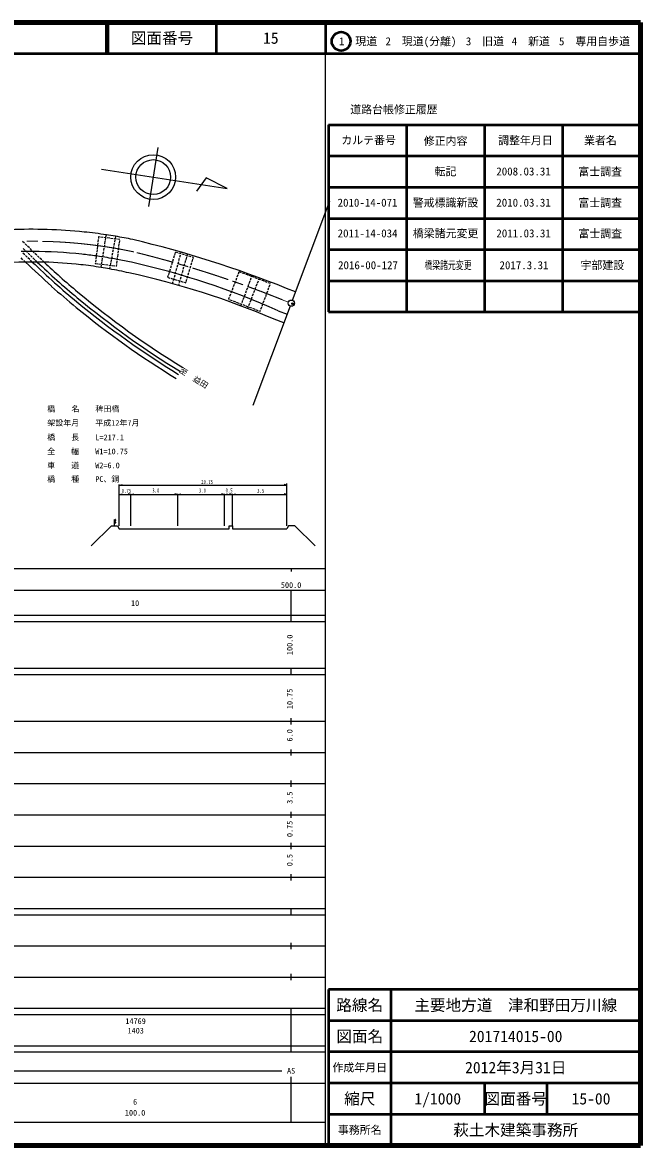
# Model space of a CAD drawing. Units: millimetres, scale not verified. Extents: x 40000 to 680000, y 20000 to 380000.
# Drawn here: x 481894 to 680000, y 20000 to 380000 of the extents above; entities that cross this region are included whole.
import ezdxf
from ezdxf.enums import TextEntityAlignment as Align

# ---------------------------------------------------------------- set-up
doc = ezdxf.new("R2010")
doc.units = ezdxf.units.MM
doc.header["$LTSCALE"] = 1000
doc.header["$PDMODE"] = 32
doc.header["$PDSIZE"] = 500
doc.linetypes.add('CHAIN', pattern=[18.5, 12, -1.5, 3.5, -1.5])
for name, color, linetype, lineweight in [('M-BGD', 7, 'Continuous', 25), ('M-BMK', 2, 'CHAIN', 13), ('M-BMK-SRVR', 3, 'Continuous', 25), ('M-TTL', 2, 'Continuous', 140), ('M-TTL-BAND', 7, 'Continuous', 25), ('M-TTL-FRAM', 2, 'Continuous', 50), ('M-TTL-LINE', 7, 'Continuous', 50)]:
    doc.layers.add(name, color=color, linetype=linetype, lineweight=lineweight)
for name, color, linetype in [('M-OTRS', 6, 'Continuous'), ('M-STR-STR1', 1, 'Continuous'), ('M-TTL-TXT', 7, 'Continuous')]:
    doc.layers.add(name, color=color, linetype=linetype)
doc.styles.add('ＭＳ ゴシック', font='')
doc.styles.get('ＭＳ ゴシック').set_extended_font_data('MS Gothic')

msp = doc.modelspace()

# ---------------------------------------------------------------- linework, layer by layer
at = {"layer": 'M-BGD'}
for p, q in [((568444, 290954), (580423, 322773)), ((482503, 309220), (481923, 309771)), ((506204, 310457), (506103, 309663)), ((506308, 311267), (506242, 310754)), ((506588, 311232), (506308, 311267)), ((507680, 311092), (506886, 311194)), ((508771, 310953), (507977, 311054)), ((508319, 309062), (508445, 309852)), ((508493, 310148), (508619, 310938)), ((508667, 311234), (508777, 311922)), ((509862, 310813), (509068, 310915)), ((510953, 310674), (510159, 310775)), ((512044, 310534), (511250, 310636)), ((511508, 310374), (511366, 309587)), ((511704, 311457), (511562, 310669)), ((513117, 310397), (512342, 310496)), ((512975, 309288), (513077, 310081)), ((513115, 310379), (513117, 310397)), ((482641, 305489), (482063, 306042)), ((482662, 306996), (482083, 307548)), ((483301, 308462), (482721, 309013)), ((483458, 306237), (482879, 306789)), ((484098, 307705), (483518, 308256)), ((484254, 305478), (483675, 306030)), ((484896, 306947), (484316, 307498)), ((485693, 306189), (485113, 306740)), ((505646, 306092), (505545, 305299)), ((505786, 307183), (505684, 306390)), ((505925, 308274), (505824, 307481)), ((506065, 309366), (505963, 308572)), ((507796, 305803), (507923, 306593)), ((507970, 306889), (508097, 307679)), ((508144, 307976), (508271, 308765)), ((510725, 306044), (510583, 305257)), ((510921, 307127), (510779, 306340)), ((511117, 308209), (510974, 307422)), ((511313, 309292), (511170, 308505)), ((512557, 306014), (512658, 306808)), ((512696, 307105), (512798, 307899)), ((512836, 308197), (512937, 308990)), ((530826, 306225), (530593, 305459)), ((531741, 306161), (530976, 306394)), ((532794, 305840), (532028, 306074)), ((532652, 305788), (532807, 306347)), ((482065, 303952), (481487, 304506)), ((482859, 303191), (482281, 303745)), ((483436, 304729), (482858, 305282)), ((484232, 303969), (483653, 304522)), ((485027, 303210), (484448, 303762)), ((485050, 304719), (484471, 305271)), ((485846, 303960), (485267, 304512)), ((486490, 305432), (485910, 305983)), ((486642, 303201), (486063, 303753)), ((487288, 304674), (486708, 305225)), ((488085, 303916), (487505, 304467)), ((488883, 303159), (488303, 303710)), ((505228, 302819), (505223, 302782)), ((505223, 302782), (506017, 302681)), ((505367, 303910), (505266, 303116)), ((505507, 305001), (505406, 304208)), ((506314, 302643), (507108, 302542)), ((507273, 302545), (507400, 303335)), ((507406, 302503), (508199, 302402)), ((507448, 303631), (507574, 304421)), ((507622, 304717), (507748, 305507)), ((510138, 302797), (509996, 302010)), ((510334, 303880), (510192, 303092)), ((510530, 304962), (510387, 304175)), ((512032, 301912), (512100, 302443)), ((512138, 302741), (512240, 303535)), ((512278, 303832), (512379, 304626)), ((512417, 304923), (512519, 305717)), ((529864, 303068), (529631, 302303)), ((530185, 304120), (529951, 303355)), ((530505, 305172), (530272, 304407)), ((531771, 302608), (531984, 303379)), ((532065, 303668), (532278, 304439)), ((532358, 304728), (532572, 305499)), ((533846, 305520), (533081, 305753)), ((533854, 302608), (533635, 301839)), ((534156, 303666), (533937, 302896)), ((534898, 305199), (534133, 305432)), ((534458, 304724), (534238, 303954)), ((534759, 305782), (534540, 305012)), ((535950, 304878), (535185, 305111)), ((535998, 302260), (536232, 303025)), ((536725, 304642), (536237, 304791)), ((536319, 303312), (536552, 304077)), ((536640, 304364), (536725, 304642)), ((507099, 301459), (507226, 302249)), ((508497, 302364), (509290, 302263)), ((509588, 302224), (510381, 302123)), ((509943, 301715), (509813, 300996)), ((510679, 302085), (511472, 301984)), ((511770, 301946), (512032, 301912)), ((528581, 298859), (528412, 298304)), ((528902, 299911), (528668, 299146)), ((529222, 300964), (528989, 300198)), ((529543, 302016), (529310, 301251)), ((530595, 298368), (530809, 299139)), ((530889, 299428), (531103, 300199)), ((531183, 300488), (531397, 301259)), ((531477, 301548), (531691, 302319)), ((532950, 299434), (532731, 298665)), ((533251, 300492), (533032, 299723)), ((533553, 301550), (533334, 300781)), ((534715, 298051), (534949, 298816)), ((535036, 299103), (535269, 299869)), ((535357, 300156), (535590, 300921)), ((535678, 301208), (535911, 301973)), ((550906, 299078), (550624, 298329)), ((551293, 300107), (551011, 299358)), ((552131, 299791), (551383, 300073)), ((553161, 299404), (552412, 299686)), ((554190, 299016), (553441, 299298)), ((555219, 298628), (554471, 298910)), ((555355, 298439), (555552, 298969)), ((528412, 298304), (529177, 298070)), ((529464, 297983), (530229, 297750)), ((530007, 296248), (530221, 297019)), ((530301, 297308), (530515, 298079)), ((530516, 297662), (531281, 297429)), ((531568, 297341), (532333, 297108)), ((532045, 296261), (531891, 295719)), ((532347, 297319), (532127, 296549)), ((532648, 298377), (532429, 297607)), ((532620, 297021), (533386, 296787)), ((533673, 296700), (534250, 296524)), ((534250, 296524), (534307, 296712)), ((534395, 296999), (534628, 297764)), ((549742, 295990), (549460, 295241)), ((550130, 297019), (549848, 296270)), ((550518, 298048), (550236, 297300)), ((554206, 295345), (554484, 296095)), ((554589, 296377), (554867, 297127)), ((554972, 297408), (555250, 298158)), ((556249, 298240), (555500, 298522)), ((557278, 297852), (556529, 298134)), ((557010, 296091), (556725, 295343)), ((557402, 297119), (557117, 296371)), ((557794, 298147), (557509, 297399)), ((558307, 297465), (557559, 297747)), ((559337, 297077), (558588, 297359)), ((560366, 296689), (559618, 296971)), ((561396, 296301), (560647, 296583)), ((561012, 295274), (561294, 296022)), ((548191, 291872), (547962, 291265)), ((548579, 292901), (548297, 292153)), ((548967, 293931), (548685, 293182)), ((549354, 294960), (549072, 294211)), ((552673, 291221), (552952, 291971)), ((553056, 292252), (553335, 293002)), ((553439, 293283), (553718, 294033)), ((553823, 294314), (554101, 295064)), ((555443, 291980), (555158, 291232)), ((555835, 293007), (555550, 292260)), ((556226, 294035), (555941, 293288)), ((556618, 295063), (556333, 294316)), ((559461, 291156), (559743, 291905)), ((559849, 292186), (560131, 292934)), ((560236, 293215), (560518, 293964)), ((560624, 294244), (560906, 294993)), ((569456, 293644), (566553, 294764)), ((547962, 291265), (548103, 291211)), ((548384, 291106), (549133, 290824)), ((549414, 290718), (550162, 290436)), ((550443, 290330), (551192, 290048)), ((551472, 289942), (552221, 289660)), ((551907, 289159), (552186, 289909)), ((552290, 290190), (552569, 290940)), ((552502, 289554), (553250, 289272)), ((553531, 289167), (554280, 288885)), ((554267, 288896), (554059, 288349)), ((554659, 289924), (554374, 289176)), ((554560, 288779), (555309, 288497)), ((555051, 290952), (554766, 290204)), ((555590, 288391), (556338, 288109)), ((567739, 289082), (555760, 257262)), ((556619, 288003), (557368, 287721)), ((558297, 288068), (558580, 288817)), ((558685, 289098), (558967, 289846)), ((559073, 290127), (559355, 290876)), ((557649, 287616), (558068, 287458)), ((558068, 287458), (558192, 287787)), ((565713, 283701), (562560, 284942)), ((563840, 287558), (566752, 286461)), ((512891, 231685), (513841, 231935)), ((512891, 218685), (512891, 231935)), ((512891, 231685), (516681, 231685)), ((516681, 231685), (531681, 231685)), ((531681, 231685), (546681, 231685)), ((546681, 231685), (549181, 231685)), ((549181, 231685), (566681, 231685)), ((566681, 231685), (565731, 231935)), ((566681, 218685), (566681, 232185)), ((512891, 228685), (513841, 228935)), ((512891, 228685), (516681, 228685)), ((516681, 228685), (515731, 228935)), ((516681, 228685), (517631, 228935)), ((516681, 218685), (516681, 228935)), ((516681, 228685), (531681, 228685)), ((531681, 228685), (530731, 228935)), ((531681, 228685), (532631, 228935)), ((531681, 218685), (531681, 228935)), ((531681, 228685), (546681, 228685)), ((546681, 228685), (545731, 228935)), ((546681, 228685), (547631, 228935)), ((546681, 218685), (546681, 228935)), ((546681, 228685), (549181, 228685)), ((549181, 228685), (548231, 228935)), ((549181, 228685), (550131, 228935)), ((549181, 218685), (549181, 228935)), ((549181, 228685), (566681, 228685)), ((566681, 228685), (565731, 228935)), ((511390, 218685), (511390, 220685)), ((511515, 220685), (511640, 220685)), ((511765, 220560), (511765, 220360)), ((511765, 219860), (511765, 219660)), ((503890, 212185), (510390, 218685)), ((510390, 218685), (512390, 218685)), ((511515, 219535), (511640, 219535)), ((512390, 218685), (512890, 217685)), ((512890, 217685), (516681, 217685)), ((516681, 217685), (531681, 217685)), ((531681, 217685), (546681, 217685)), ((546681, 217685), (548181, 217685)), ((548181, 217685), (548181, 218685)), ((548181, 218685), (549181, 218685)), ((549181, 218685), (549181, 217685)), ((549181, 217685), (566681, 217685)), ((567181, 218685), (566681, 217685)), ((569181, 218685), (567181, 218685)), ((575681, 212185), (569181, 218685))]:
    msp.add_line(p, q, dxfattribs=at)
for centre, radius, start, end in [((484974, 152821), 160872, 84.05232, 92.50003), ((484974, 152821), 160872, 81.49104, 84.05234), ((484974, 152821), 160872, 80.43559, 81.49104), ((484974, 152821), 160872, 78.43218, 80.43559), ((437072, -27504), 347307, 68.11077, 76.65539), ((484705, 155850), 150740, 90.62559, 91.22282), ((484705, 155850), 150740, 89.7994, 90.62559), ((484705, 155850), 150740, 83.83039, 89.7994), ((485128, 164470), 138740, 90.93716, 98.09937), ((1106784, 964440), 909139, 226.66348, 227.3805), ((485128, 164470), 138740, 90.04178, 90.93716), ((1106784, 964440), 907639, 226.76222, 227.3805), ((485128, 164470), 138740, 89.37455, 90.04178), ((1106784, 964440), 906539, 226.83697, 227.37976), ((485128, 164470), 138740, 88.44917, 89.37455), ((1106784, 964440), 905039, 226.94226, 227.37875), ((485128, 164470), 138740, 83.61577, 88.44917), ((484705, 155850), 150740, 82.06077, 83.83041), ((484705, 155850), 150740, 81.24815, 82.06077), ((484705, 155850), 150740, 80.17599, 81.24815), ((484705, 155850), 150740, 79.44993, 80.17599), ((484705, 155850), 150740, 77.70704, 79.44993), ((462672, 60834), 248272, 65.95277, 77.40754), ((485128, 164470), 138740, 80.88814, 83.61579), ((485128, 164470), 138740, 79.75136, 80.88814), ((485128, 164470), 138740, 77.13483, 79.75136), ((457861, 36012), 270052, 67.1887, 77.56342), ((681601, 511330), 287871, 228.59416, 230.6655), ((681601, 511330), 286371, 228.59416, 230.46736), ((492930, 297360), 5.8, 138.59533, 318.59533), ((492939, 297352), 5.8, 137.38013, 317.38013), ((681601, 511330), 285271, 228.5965, 230.32043), ((493928, 298480), 13.7, 138.59693, 318.59693), ((493949, 298461), 13.8, 137.37963, 317.37963), ((681601, 511330), 283771, 228.59971, 230.11783), ((681601, 511330), 285271, 230.32045, 238.49163), ((681601, 511330), 283771, 230.11785, 238.49163), ((681601, 511330), 287871, 230.66552, 238.49163), ((681601, 511330), 286371, 230.46738, 238.49163), ((511640, 220110), 125, 90, 270), ((511640, 220560), 125, 0, 90), ((511640, 220360), 125, 270, 0), ((511640, 219860), 125, 0, 90), ((511640, 219660), 125, 270, 0)]:
    msp.add_arc(centre, radius, start, end, dxfattribs=at)
at = {"layer": 'M-BMK'}
msp.add_line((565179, 291114), (567155, 290370), dxfattribs=at)
for centre, radius, start, end in [((485224, 154761), 155110, 84.43893, 91.2589), ((485224, 154761), 155110, 82.32055, 84.43895), ((485224, 154761), 155110, 81.49117, 82.32055), ((485224, 154761), 155110, 80.42442, 81.49117), ((485224, 154761), 155110, 79.78368, 80.42442), ((485224, 154761), 155110, 77.94957, 79.78368), ((433404, -36146), 352794, 68.06723, 76.19168)]:
    msp.add_arc(centre, radius, start, end, dxfattribs=at)
at = {"layer": 'M-BMK-SRVR'}
for p, q in [((525276, 339898), (522337, 320979)), ((507252, 333010), (547454, 326764)), ((540727, 330231), (537628, 325869)), ((547454, 326764), (540727, 330231))]:
    msp.add_line(p, q, dxfattribs=at)
for centre, radius in [((523806, 330438), 7180), ((523806, 330438), 5584), ((568091, 290018), 1000)]:
    msp.add_circle(centre, radius, dxfattribs=at)
at = {"layer": 'M-OTRS'}
msp.add_point((568459, 289852), dxfattribs=at)
at = {"layer": 'M-TTL'}
for p, q in [((680000, 380000), (40000, 380000)), ((680000, 20000), (680000, 380000)), ((40000, 20000), (680000, 20000))]:
    msp.add_line(p, q, dxfattribs=at)
at = {"layer": 'M-TTL-BAND'}
for p, q in [((579000, 20000), (579000, 370000)), ((40000, 205000), (579000, 205000)), ((568000, 205000), (568000, 204000)), ((68000, 198000), (579000, 198000)), ((568000, 188000), (568000, 198000)), ((40000, 190000), (579000, 190000)), ((40000, 188000), (579000, 188000)), ((40000, 173000), (579000, 173000)), ((568000, 171000), (568000, 173000)), ((40000, 171000), (579000, 171000)), ((40000, 156000), (579000, 156000)), ((568000, 155000), (568000, 157000)), ((46000, 146000), (579000, 146000)), ((568000, 145000), (568000, 147000)), ((568000, 135000), (568000, 137000)), ((52000, 136000), (579000, 136000)), ((46000, 126000), (579000, 126000)), ((568000, 125000), (568000, 127000)), ((52000, 116000), (579000, 116000)), ((568000, 115000), (568000, 117000)), ((46000, 106000), (579000, 106000)), ((568000, 105000), (568000, 107000)), ((40000, 96000), (579000, 96000)), ((40000, 94000), (579000, 94000)), ((568000, 94000), (568000, 96000)), ((49000, 84000), (579000, 84000)), ((568000, 83000), (568000, 85000)), ((40000, 74000), (579000, 74000)), ((568000, 73000), (568000, 75000)), ((40000, 64000), (579000, 64000)), ((40000, 62000), (579000, 62000)), ((568000, 62000), (568000, 64000)), ((568000, 52000), (568000, 62000)), ((40000, 52000), (579000, 52000)), ((568000, 50000), (568000, 52000)), ((40000, 50000), (579000, 50000)), ((71000, 44000), (565000, 44000)), ((40000, 40000), (579000, 40000)), ((568000, 27500), (568000, 42000)), ((68000, 27500), (579000, 27500))]:
    msp.add_line(p, q, dxfattribs=at)
at = {"layer": 'M-TTL-FRAM'}
for p, q in [((580000, 347197), (580000, 287197)), ((580000, 347197), (680000, 347197)), ((580000, 287197), (680000, 287197)), ((680000, 70000), (580000, 70000)), ((580000, 70000), (580000, 20000))]:
    msp.add_line(p, q, dxfattribs=at)
at = {"layer": 'M-TTL-LINE'}
for p, q in [((508747, 380000), (508747, 370000)), ((509247, 380000), (509247, 370000)), ((543997, 380000), (543997, 370000)), ((579000, 380000), (579000, 370000)), ((40000, 370000), (680000, 370000)), ((605000, 347197), (605000, 287197)), ((630000, 347197), (630000, 287197)), ((655000, 347197), (655000, 287197)), ((580000, 337197), (680000, 337197)), ((580000, 327197), (680000, 327197)), ((580000, 317197), (680000, 317197)), ((580000, 307197), (680000, 307197)), ((580000, 297197), (680000, 297197)), ((600000, 70000), (600000, 20000)), ((680000, 60000), (580000, 60000)), ((680000, 50000), (580000, 50000)), ((680000, 40000), (580000, 40000)), ((630000, 40000), (630000, 30000)), ((650000, 40000), (650000, 30000)), ((680000, 30000), (580000, 30000))]:
    msp.add_line(p, q, dxfattribs=at)
msp.add_circle((584031, 373958), 3000, dxfattribs=at)

# ---------------------------------------------------------------- texts
at = {"layer": 'M-BGD', "style": 'ＭＳ ゴシック'}
msp.add_text('至\u3000益田', height=1833, rotation=328.13, dxfattribs=at).set_placement((536815, 266072), align=Align.MIDDLE_CENTER)
at = {"layer": 'M-BGD', "style": 'ＭＳ ゴシック', "width": 0.7}
for s, p in [('0.75', (513717, 228812)), ('3.0', (523498, 228940)), ('3.0', (538454, 228896)), ('10.75', (539181, 231685)), ('0.5', (546993, 228949)), ('3.5', (557116, 228808))]:
    msp.add_text(s, height=1320, dxfattribs=at).set_placement(p, align=Align.BOTTOM_LEFT)
at = {"layer": 'M-STR-STR1', "style": 'ＭＳ ゴシック'}
for s, p in [('橋  \u3000名\u3000\u3000稗田橋', (489826, 257054)), ('架設年月\u3000\u3000平成12年7月', (489826, 252554)), ('橋\u3000\u3000種\u3000\u3000PC、鋼', (489826, 234554))]:
    msp.add_text(s, height=1833, dxfattribs=at).set_placement(p, align=Align.TOP_LEFT)
for s, p in [('橋\u3000\u3000長\u3000  L=217.1', (489826, 245554)), ('全\u3000\u3000幅\u3000\u3000W1=10.75', (489826, 241054)), ('車\u3000\u3000道\u3000\u3000W2=6.0', (489826, 236554))]:
    msp.add_text(s, height=1833, dxfattribs=at).set_placement(p, align=Align.BOTTOM_LEFT)
at = {"layer": 'M-TTL-BAND', "style": 'ＭＳ ゴシック'}
for s, p in [('500.0', (568000, 198195)), ('10', (518000, 192405)), ('AS', (568000, 42500)), ('6', (518000, 32523)), ('100.0', (518000, 29033))]:
    msp.add_text(s, height=1833, dxfattribs=at).set_placement(p, align=Align.BOTTOM_CENTER)
for s, p in [('100.0', (569000, 180500)), ('10.75', (569000, 163174)), ('6.0', (569000, 151500)), ('3.5', (569000, 131500)), ('0.75', (569000, 121500)), ('0.5', (569000, 111500))]:
    msp.add_text(s, height=1833, rotation=90, dxfattribs=at).set_placement(p, align=Align.BOTTOM_CENTER)
for s, p in [('14769', (514875, 58405)), ('1403', (515567, 55367))]:
    msp.add_text(s, height=1833, dxfattribs=at).set_placement(p, align=Align.BOTTOM_LEFT)
at = {"layer": 'M-TTL-TXT', "style": 'ＭＳ ゴシック'}
for s, height, p in [('図面番号', 3666, (526622, 375000)), ('15', 3666, (561497, 375000)), ('1\u3000現道', 2566, (589448, 373958)), ('2\u3000現道(分離)', 2566, (609619, 373958)), ('3\u3000旧道', 2566, (630121, 373958)), ('4\u3000新道', 2566, (644824, 373958)), ('5\u3000専用自歩道', 2566, (665228, 373958)), ('道路台帳修正履歴', 2566, (600968, 352113)), ('カルテ番号', 2566, (592839, 342277)), ('修正内容', 2566, (617509, 342023)), ('調整年月日', 2566, (643089, 342197)), ('業者名', 2566, (667134, 342197)), ('転記', 2566, (617500, 332245)), ('2008.03.31', 2566, (642500, 332245)), ('富士調査', 2566, (667077, 332189)), ('2010-14-071', 2566, (592500, 322245)), ('警戒標識新設', 2566, (617500, 322245)), ('2010.03.31', 2566, (642500, 322245)), ('富士調査', 2566, (667077, 322189)), ('2011-14-034', 2566, (592517, 312399)), ('橋梁諸元変更', 2566, (617517, 312399)), ('2011.03.31', 2566, (642517, 312399)), ('富士調査', 2566, (667094, 312342)), ('路線名', 3666, (590000, 65000)), ('路線名', 3666, (590000, 65000)), ('主要地方道\u3000津和野田万川線', 3666, (640000, 65000)), ('図面名', 3666, (590000, 55000)), ('図面名', 3666, (590000, 55000)), ('201714015-00', 3666, (640000, 55000)), ('2012年3月31日', 3666, (640000, 45000)), ('作成年月日', 2566, (590000, 45000)), ('作成年月日', 2566, (590000, 45000)), ('縮尺', 3666, (590000, 35000)), ('縮尺', 3666, (590000, 35000)), ('1/1000', 3666, (615000, 35000)), ('図面番号', 3666, (640000, 35000)), ('図面番号', 3666, (640000, 35000)), ('15-00', 3666, (664125, 35000)), ('事務所名', 2566, (590000, 25000)), ('事務所名', 2566, (590000, 25000)), ('萩土木建築事務所', 3666, (640000, 25000))]:
    msp.add_text(s, height=height, dxfattribs=at).set_placement(p, align=Align.MIDDLE_CENTER)
for s, p in [('2016-00-127', (583046, 300138)), ('2017.3.31', (634796, 300138))]:
    msp.add_text(s, height=2566, dxfattribs=at).set_placement(p, align=Align.BOTTOM_LEFT)
at = {"layer": 'M-TTL-TXT', "style": 'ＭＳ ゴシック', "width": 0.7}
msp.add_text('橋梁諸元変更', height=2566, dxfattribs=at).set_placement((610749, 300138), align=Align.BOTTOM_LEFT)
at = {"layer": 'M-TTL-TXT', "style": 'ＭＳ ゴシック'}
msp.add_text('宇部建設', height=2566, dxfattribs=at).set_placement((667758, 300138), align=Align.BOTTOM_CENTER)

doc.saveas('drawing.dxf')
